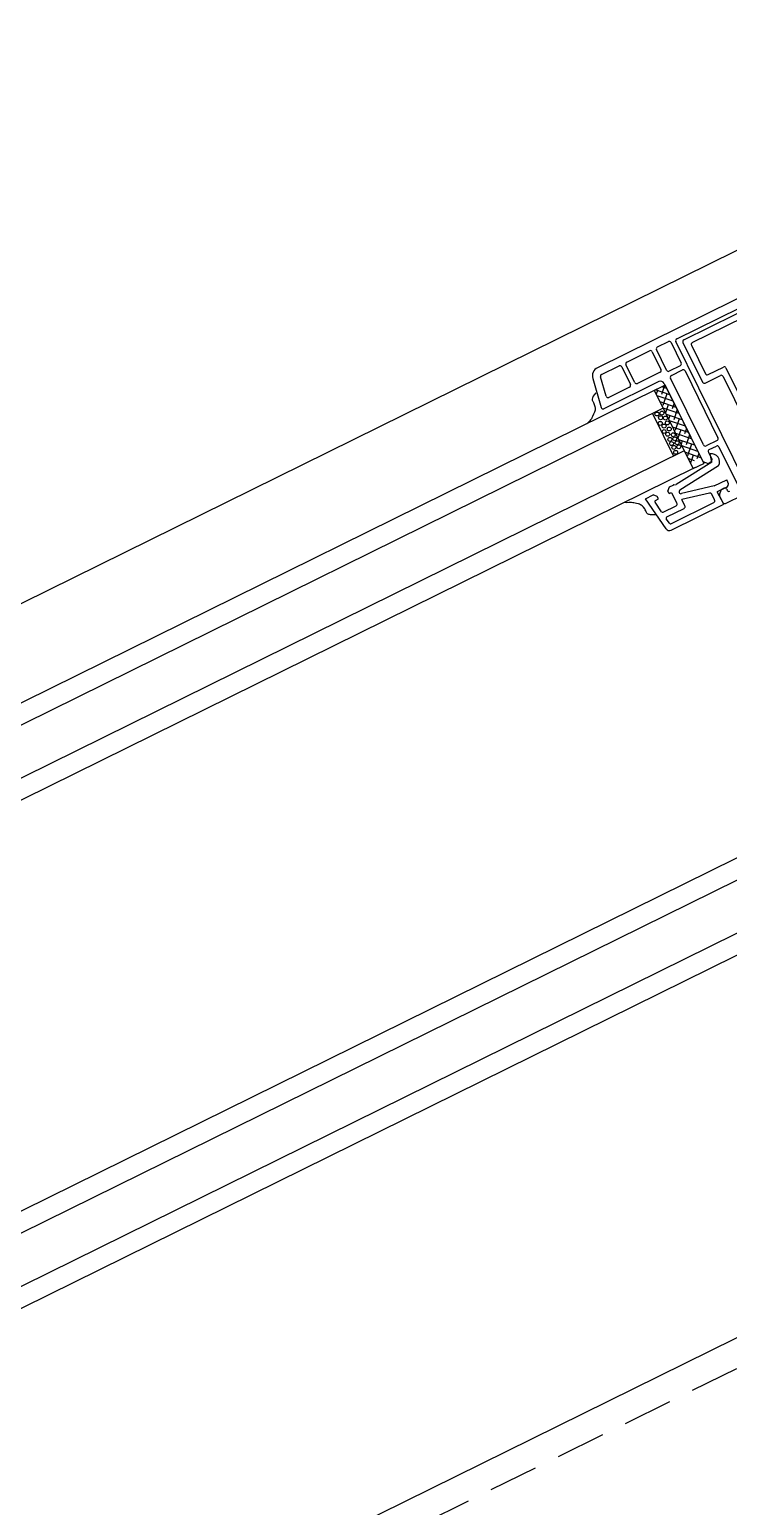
# Model space of a CAD drawing. Header units: millimetres. Extents: x 13515 to 183937, y -33900 to -660.
# Drawn here: x 118560.93 to 118563.69, y -19230.33 to -19224.49 of the extents above; entities that cross this region are included whole.
import ezdxf

# ---------------------------------------------------------------- set-up
doc = ezdxf.new("R2010")
doc.units = ezdxf.units.MM
doc.header["$LTSCALE"] = 100
doc.header["$MEASUREMENT"] = 0
doc.linetypes.add('HIDDEN2', pattern=[0.1875, 0.125, -0.0625])
doc.layers.get('0').update_dxf_attribs({"linetype": 'CONTINUOUS'})
for name, color, linetype in [('ELE9', 9, 'CONTINUOUS'), ('WIN-G', 252, 'CONTINUOUS'), ('WIN2', 5, 'CONTINUOUS')]:
    doc.layers.add(name, color=color, linetype=linetype)

# ---------------------------------------------------------------- blocks, each defined once
blk = doc.blocks.new('A$C37502152')
at = {"layer": 'WIN-G', "linetype": 'HIDDEN2'}
blk.add_line((703.15, 253), (89.5, 253), dxfattribs=at)
at = {"ltscale": 1000}
blk.add_wipeout([(1400, 246), (0, 246), (0, 0), (1400, 0)], dxfattribs=at)
at = {"layer": 'WIN-G'}
for p, q in [((1347, 246), (53, 246)), ((127.38, 159.5), (717.15, 159.5)), ((128, 154.5), (717.15, 154.5)), ((128, 142.5), (717.15, 142.5)), ((127.38, 137.5), (717.15, 137.5)), ((141.59, 50.81), (142.39, 50.41)), ((142.39, 50.41), (142.42, 50.4)), ((142.42, 50.4), (142.8, 50.18)), ((142.8, 50.18), (142.97, 50.05)), ((142.97, 50.05), (143.13, 49.9)), ((143.13, 49.9), (143.31, 49.66)), ((143.31, 49.66), (143.38, 49.53)), ((143.38, 49.53), (143.42, 49.39)), ((143.42, 49.39), (143.44, 49.24)), ((143.44, 49.08), (143.42, 48.77)), ((143.42, 48.77), (143.42, 48.5)), ((143.42, 48.5), (143.45, 48.24)), ((143.44, 49.24), (143.44, 49.08)), ((143.45, 48.24), (143.55, 47.72)), ((143.55, 47.72), (143.69, 47.24)), ((143.69, 47.24), (143.8, 47.01)), ((143.8, 47.01), (143.92, 46.8)), ((143.92, 46.8), (144.09, 46.6)), ((144.09, 46.6), (144.29, 46.42)), ((144.29, 46.42), (144.72, 46.09)), ((144.72, 46.09), (145.21, 45.67)), ((145.21, 45.67), (145.46, 45.47)), ((145.46, 45.47), (145.72, 45.29)), ((145.72, 45.29), (146.01, 45.14)), ((146.01, 45.14), (146.31, 45.01)), ((146.31, 45.01), (146.93, 44.79)), ((146.93, 44.79), (147.27, 44.5)), ((109.3, 25.4), (109.3, 41.6)), ((128, 44.5), (125, 44.5)), ((125, 22.5), (125, 44.5)), ((125, 42.9), (128, 39.9)), ((125, 41.73), (126.03, 42.76)), ((125, 41.13), (128, 38.13)), ((125.59, 38.78), (127.8, 40.99)), ((126.47, 41.43), (127.94, 42.9)), ((126.77, 42.9), (128, 41.67)), ((127.38, 44.5), (717.15, 44.5)), ((128, 44.5), (128, 22.5)), ((110.9, 27), (110.9, 40)), ((125, 39.96), (125.14, 40.11)), ((125, 39.36), (128, 36.36)), ((125, 36.43), (126.91, 38.34)), ((125, 37.6), (128, 34.6)), ((127.35, 37.01), (128, 37.66)), ((128, 39.5), (717.15, 39.5)), ((131, 27.5), (131, 39.5)), ((125, 35.83), (128, 32.83)), ((125, 34.66), (126.03, 35.69)), ((125, 34.06), (128, 31.06)), ((125.59, 31.71), (127.8, 33.92)), ((126.47, 34.36), (128, 35.89)), ((125, 32.89), (125.14, 33.03)), ((125, 32.29), (128, 29.29)), ((125, 29.36), (126.91, 31.27)), ((125, 30.52), (128, 27.52)), ((127.35, 29.94), (128, 30.59)), ((115.7, 26.5), (111.4, 26.5)), ((125, 28.76), (128, 25.76)), ((125, 27.59), (126.03, 28.61)), ((125, 26.99), (128, 23.99)), ((125.59, 24.64), (127.8, 26.85)), ((126.47, 27.29), (128, 28.82)), ((128, 27.5), (717.15, 27.5)), ((114.1, 24.9), (109.8, 24.9)), ((114.6, 16.4), (114.6, 24.4)), ((116.2, 14.8), (116.2, 26)), ((125, 25.82), (125.14, 25.96)), ((125, 25.22), (127.72, 22.5)), ((125, 23.45), (125.95, 22.5)), ((125, 22.5), (128, 22.5)), ((125.22, 22.5), (126.91, 24.2)), ((127.35, 22.87), (128, 23.52)), ((127.38, 22.5), (717.15, 22.5)), ((146.06, 22.16), (146.68, 22.38)), ((146.68, 22.38), (147.02, 22.5)), ((143.17, 18.67), (143.2, 18.93)), ((143.17, 18.4), (143.17, 18.67)), ((143.2, 18.93), (143.3, 19.45)), ((143.3, 19.45), (143.44, 19.93)), ((143.44, 19.93), (143.55, 20.16)), ((143.55, 20.16), (143.67, 20.37)), ((143.67, 20.37), (143.85, 20.57)), ((143.85, 20.57), (144.04, 20.75)), ((144.04, 20.75), (144.47, 21.08)), ((144.47, 21.08), (144.96, 21.5)), ((144.96, 21.5), (145.21, 21.7)), ((145.21, 21.7), (145.47, 21.88)), ((145.47, 21.88), (145.76, 22.03)), ((145.76, 22.03), (146.06, 22.16)), ((114.1, 15.9), (65, 15.9)), ((141.58, 16.48), (142.14, 16.75)), ((142.14, 16.75), (142.17, 16.77)), ((142.17, 16.77), (142.55, 16.99)), ((142.55, 16.99), (142.72, 17.12)), ((142.72, 17.12), (142.88, 17.27)), ((142.88, 17.27), (143.06, 17.51)), ((143.06, 17.51), (143.13, 17.64)), ((143.13, 17.64), (143.17, 17.77)), ((143.2, 18.08), (143.17, 18.4)), ((143.17, 17.77), (143.2, 17.93)), ((143.2, 17.93), (143.2, 18.08)), ((115.7, 14.3), (65, 14.3)), ((1336, 0), (64, 0))]:
    blk.add_line(p, q, dxfattribs=at)
for centre in [(128.72, 36.89), (128.8, 37.97), (129.97, 37.56), (130.11, 38.88), (128.72, 34.64), (128.8, 35.73), (129.89, 33.89), (129.97, 35.31), (130.07, 36.42), (128.6, 29.98), (128.72, 31.29), (128.97, 32.88), (129.66, 29.36), (129.81, 31.63), (130.37, 30.6), (130.39, 32.88), (128.87, 28.47), (130.07, 28.12)]:
    blk.add_circle(centre, 0.5, dxfattribs=at)
for centre, start, end in [((111.4, 27), 180, 270), ((115.7, 26), 0, 90), ((109.8, 25.4), 180, 270), ((114.1, 24.4), 0, 90), ((114.1, 16.4), 270, 0), ((115.7, 14.8), 270, 0)]:
    blk.add_arc(centre, 0.5, start, end, dxfattribs=at)
at = {"layer": 'WIN2'}
for p, q in [((124.5, 56), (50.5, 56)), ((139.84, 56), (124.99, 56)), ((124.99, 56), (125.11, 52.5)), ((117.7, 53.2), (117.7, 13.8)), ((119.7, 42.5), (119.7, 53.2)), ((122.61, 52.5), (125.11, 52.5)), ((122.7, 52.9), (122.7, 53.2)), ((123.79, 52.4), (123.2, 52.4)), ((124.15, 52.55), (124.86, 53.25)), ((125, 53.61), (125, 55.5)), ((126.61, 54), (126.61, 52.39)), ((139.14, 54.5), (127.11, 54.5)), ((139.34, 52.5), (134.48, 52.5)), ((139.44, 54.24), (139.64, 52.84)), ((140.83, 55.13), (142.11, 46)), ((121.61, 51.5), (121.61, 50.8)), ((125.11, 50.8), (121.61, 50.8)), ((125.11, 50.8), (133.4, 48.88)), ((127, 51.9), (133.98, 50.28)), ((133.98, 52), (133.98, 50.28)), ((135.48, 50.5), (135.48, 48)), ((139.64, 51), (135.98, 51)), ((139.93, 50.74), (140.34, 47.84)), ((121.91, 46.69), (133.34, 47.9)), ((123.01, 45.1), (122.48, 43.1)), ((123.01, 45.1), (133.54, 46.21)), ((124, 45), (123.2, 45)), ((125, 44), (124, 45)), ((134.19, 46.05), (133.54, 46.21)), ((135.38, 46), (134.36, 46)), ((136.18, 46.8), (135.38, 46)), ((136.18, 47.5), (135.98, 47.5)), ((136.18, 47.5), (136.18, 46.8)), ((140.04, 47.5), (139.18, 47.5)), ((139.18, 47.5), (139.18, 46.8)), ((139.18, 46.8), (139.98, 46)), ((142.11, 46), (139.98, 46)), ((122.2, 42), (120.2, 42)), ((122.7, 42.5), (122.7, 44.5)), ((125, 22), (125, 44)), ((118.9, 21.5), (118.9, 40.3)), ((119.4, 40.8), (122.5, 40.8)), ((123, 40.3), (123, 21.5)), ((118.9, 13.5), (118.9, 19.3)), ((122.5, 21), (119.4, 21)), ((119.4, 19.8), (122.5, 19.8)), ((123, 19.3), (123, 13.5)), ((124.7, 19), (131.1, 19)), ((126, 21), (141.5, 21)), ((133.3, 19), (139.12, 19)), ((140.67, 12.9), (141.99, 20.41)), ((124.2, 13.5), (124.2, 18.5)), ((131.6, 18.5), (131.6, 13.5)), ((132.8, 13.5), (132.8, 18.5)), ((139.61, 18.41), (138.73, 13.41)), ((117.2, 13.3), (63, 13.3)), ((122.5, 13), (119.4, 13)), ((131.1, 13), (124.7, 13)), ((138.24, 13), (133.3, 13)), ((50.5, 11), (138.4, 11))]:
    blk.add_line(p, q, dxfattribs=at)
for centre, radius, start, end in [((124.5, 55.5), 0.5, 0, 90), ((139.84, 55), 1, 7.6518, 90), ((122.61, 51.5), 1, 90, 180), ((122.2, 53.2), 0.5, 0, 90), ((123.2, 52.9), 0.5, 180, 270), ((123.79, 52.9), 0.5, 270, 315), ((124.5, 53.61), 0.5, 315, 0), ((127.11, 54), 0.5, 90, 180), ((127.11, 52.39), 0.5, 180, 256.9391), ((134.48, 52), 0.5, 90, 180), ((139.14, 54.2), 0.3, 7.4356, 90.1302), ((139.34, 52.8), 0.3, 269.8698, 8.3768), ((133.28, 48.39), 0.5, 276, 76.9391), ((135.98, 50.5), 0.5, 90, 180), ((139.64, 50.7), 0.3, 7.6235, 90.1302), ((123.01, 45.03), 2, 123.609, 254.4966), ((123.2, 44.5), 0.5, 90, 180), ((134.36, 46.3), 0.3, 236.8254, 270), ((135.98, 48), 0.5, 180, 270), ((140.04, 47.8), 0.3, 269.8698, 8.3917), ((120.2, 42.5), 0.5, 180, 270), ((122.2, 42.5), 0.5, 270, 0), ((119.4, 40.3), 0.5, 90, 180), ((122.5, 40.3), 0.5, 0, 90), ((119.4, 21.5), 0.5, 180, 270), ((119.4, 19.3), 0.5, 90, 180), ((122.5, 21.5), 0.5, 270, 0), ((122.5, 19.3), 0.5, 0, 90), ((124.7, 18.5), 0.5, 90, 180), ((126, 22), 1, 180, 270), ((131.1, 18.5), 0.5, 0, 90), ((133.3, 18.5), 0.5, 90, 180), ((139.12, 18.5), 0.5, 350, 90), ((141.5, 20.5), 0.5, 350, 90), ((117.2, 13.8), 0.5, 270, 0), ((119.4, 13.5), 0.5, 180, 270), ((122.5, 13.5), 0.5, 270, 0), ((124.7, 13.5), 0.5, 180, 270), ((131.1, 13.5), 0.5, 270, 0), ((133.3, 13.5), 0.5, 180, 270), ((138.24, 13.5), 0.5, 270, 350), ((138.4, 13.3), 2.3, 270, 350)]:
    blk.add_arc(centre, radius, start, end, dxfattribs=at)
blk = doc.blocks.new('FGHJ')
at = {"layer": 'ELE9', "ltscale": 0.1}
for points in [[(37030999.07, 67646.34), (37004299.07, 67646.34, 0.414214), (36980799.07, 44146.34), (36980799.07, 24146.34)], [(37030999.07, 67346.34), (37004299.07, 67346.34, 0.414214), (36981099.07, 44146.34), (36981099.07, 24146.34)]]:
    blk.add_lwpolyline(points, format="xyb", dxfattribs=at)
at = {"layer": 'ELE9', "ltscale": 0.1, "rotation": 206.2426701421541}
blk.add_blockref('A$C37502152', (36994454.64, 65652.26), dxfattribs=at)

msp = doc.modelspace()

# ---------------------------------------------------------------- block references
at = {"xscale": 0.01565102769230769, "yscale": 0.01565102769230769, "zscale": 0.01565102769230769}
msp.add_blockref('FGHJ', (-460436.1937, -20252.2424), dxfattribs=at)

doc.saveas('drawing.dxf')
